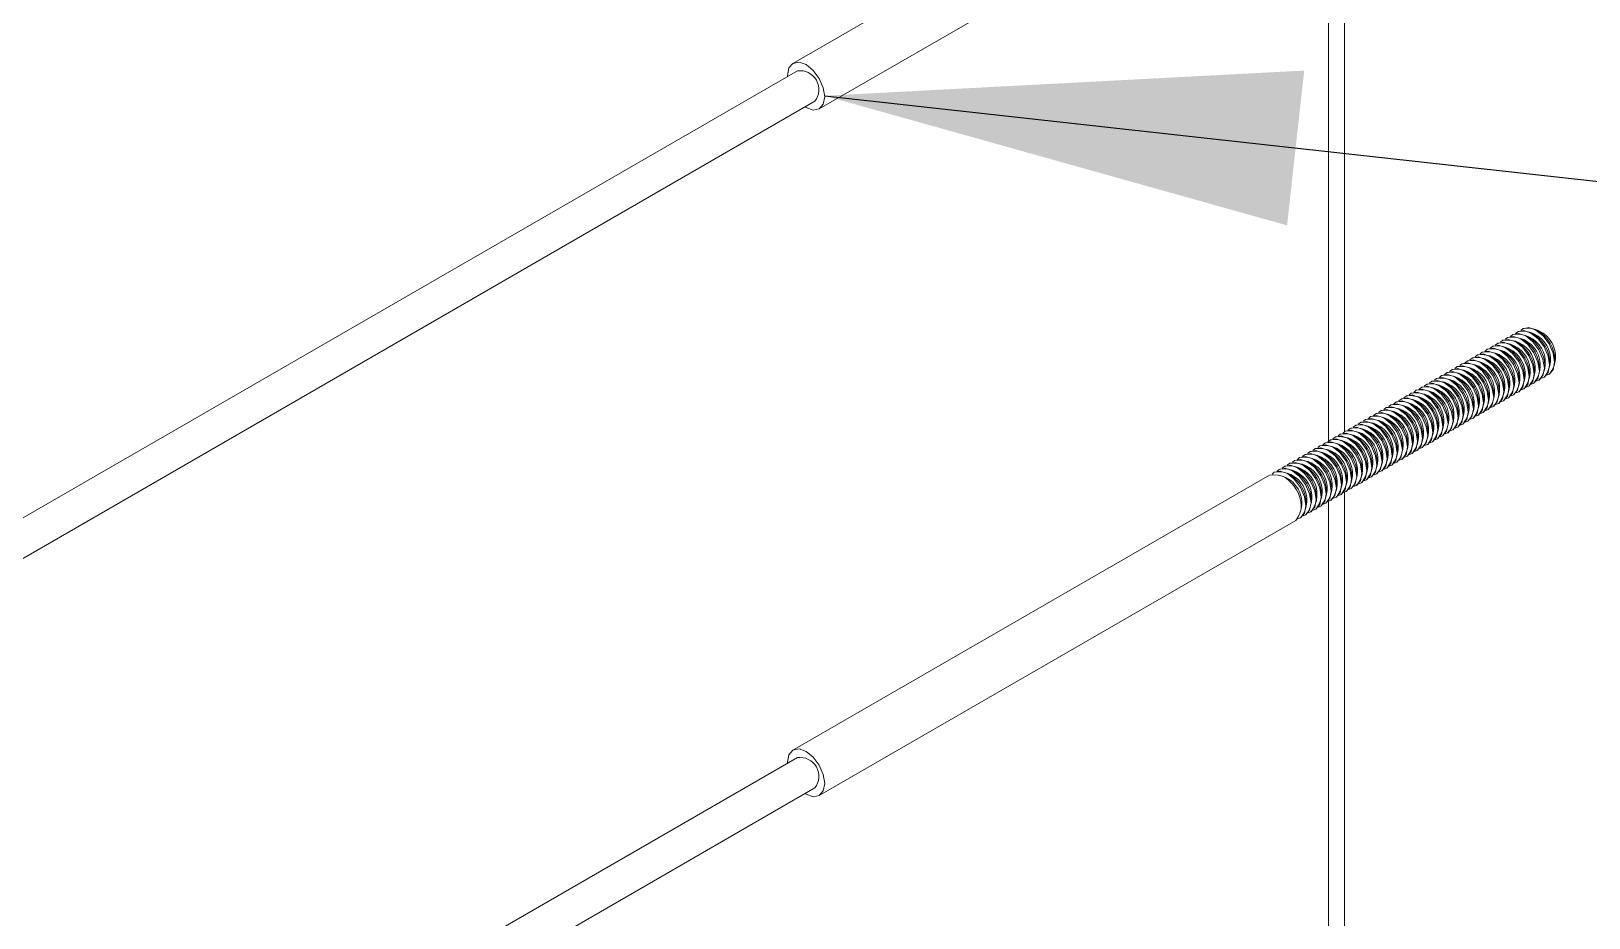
# Model space of a CAD drawing. Header units: inches. Extents: x 0.03 to 2.74, y 0.01 to 1.91.
# Drawn here: x 0.40108 to 0.43669, y 1.07841 to 1.09869 of the extents above; entities that cross this region are included whole.
import ezdxf

# ---------------------------------------------------------------- set-up
doc = ezdxf.new("R2010")
doc.units = ezdxf.units.IN
doc.header["$MEASUREMENT"] = 0
doc.layers.add('SLD-0_0', color=7, linetype='Continuous')
doc.dimstyles.new('SLDDIMSTYLE1', dxfattribs={"dimtxt": 0.18, "dimasz": 0.01083333333333333, "dimexe": 0, "dimexo": 0.0625, "dimgap": 0, "dimtad": 0, "dimtih": 1, "dimtoh": 1, "dimdec": 0, "dimrnd": 1e-09, "dimzin": 0, "dimdsep": 46, "dimtxsty": 'Standard', "dimsah": 1, "dimcen": 0.09, "dimadec": 0, "dimazin": 0, "dimtfac": 0.01083333333333333, "dimtdec": 0, "dimtofl": 0, "dimtmove": 0, "dimatfit": 3, "dimfxl": 1, "dimfrac": 2, "dimtolj": 1, "dimtzin": 0, "dimarcsym": 0})

msp = doc.modelspace()

# ---------------------------------------------------------------- linework, layer by layer
at = {"linetype": 'Continuous', "lineweight": 15}
for p, q in [((0.4293930432812899, 1.104243072404138), (0.4184984165420815, 1.097953738259834)), ((0.4307407506767579, 1.103643634095836), (0.4307407506767579, 1.089312901594709)), ((0.4311103413526279, 1.089530982297571), (0.4311103413526279, 1.103850780904808)), ((0.4190993292419831, 1.096912814146396), (0.4299939559811913, 1.103202148290699)), ((0.4185985686587318, 1.097780250907594), (0.155434912533176, 0.9458591059588074)), ((0.1558355209997772, 0.9451651565498487), (0.4189991771253328, 1.097086301498636)), ((0.4351928036256678, 1.091888494863108), (0.4351838809174456, 1.091883343893293)), ((0.4355468565891526, 1.091827791709903), (0.4354933290409659, 1.091858702551859)), ((0.4344968323843424, 1.091486719217526), (0.4344879096761202, 1.091481568247711)), ((0.4346128275912299, 1.091553681825123), (0.4346039048830078, 1.091548530855308)), ((0.4347288227981175, 1.09162064443272), (0.4347199000898953, 1.091615493462905)), ((0.434844818005005, 1.091687607040317), (0.434835895296783, 1.091682456070502)), ((0.4349668805547149, 1.091492978671918), (0.4349133530065281, 1.091523889513874)), ((0.4349608132118926, 1.091754569647914), (0.4349518905036704, 1.091749418678099)), ((0.4350828757616024, 1.091559941279515), (0.4350293482134158, 1.091590852121471)), ((0.4350768084187801, 1.091821532255511), (0.4350678857105582, 1.091816381285696)), ((0.43519887096849, 1.091626903887112), (0.4351453434203034, 1.091657814729068)), ((0.4353148661753775, 1.091693866494709), (0.4352613386271909, 1.091724777336665)), ((0.4354308613822651, 1.091760829102306), (0.4353773338340785, 1.091791739944262)), ((0.4339168563499046, 1.091151906179541), (0.4339079336416825, 1.091146755209726)), ((0.4340328515567922, 1.091218868787138), (0.4340239288485701, 1.091213717817323)), ((0.4341488467636798, 1.091285831394735), (0.4341399240554575, 1.09128068042492)), ((0.4342648419705673, 1.091352794002332), (0.4342559192623451, 1.091347643032517)), ((0.434386904520277, 1.091158165633933), (0.4343333769720905, 1.091189076475889)), ((0.4343808371774548, 1.091419756609929), (0.4343719144692327, 1.091414605640114)), ((0.4345028997271645, 1.09122512824153), (0.4344493721789781, 1.091256039083486)), ((0.4346188949340521, 1.091292090849127), (0.4345653673858656, 1.091323001691083)), ((0.4347348901409397, 1.091359053456724), (0.434681362592753, 1.09138996429868)), ((0.4348508853478272, 1.091426016064321), (0.4347973577996407, 1.091456926906277)), ((0.435918203954697, 1.091122717868942), (0.4359182039546969, 1.091184529506724)), ((0.4333368803154668, 1.090817093141556), (0.4333279576072447, 1.090811942171741)), ((0.4334528755223543, 1.090884055749153), (0.4334439528141323, 1.090878904779338)), ((0.4335688707292419, 1.09095101835675), (0.4335599480210198, 1.090945867386935)), ((0.4336909332789516, 1.090756389988351), (0.433637405730765, 1.090787300830307)), ((0.4336848659361295, 1.091017980964347), (0.4336759432279074, 1.091012829994532)), ((0.4338069284858391, 1.090823352595948), (0.4337534009376526, 1.090854263437904)), ((0.433800861143017, 1.091084943571944), (0.4337919384347949, 1.091079792602129)), ((0.4339229236927267, 1.090890315203545), (0.4338693961445401, 1.090921226045501)), ((0.4340389188996143, 1.090957277811142), (0.4339853913514278, 1.090988188653098)), ((0.434154914106502, 1.091024240418739), (0.4341013865583152, 1.091055151260695)), ((0.4342709093133894, 1.091091203026336), (0.4342173817652029, 1.091122113868292)), ((0.4352222327133716, 1.09072094222336), (0.4352222327133716, 1.090782753861142)), ((0.4353382279202592, 1.090787904830957), (0.4353382279202592, 1.090849716468739)), ((0.4354542231271467, 1.090854867438554), (0.4354542231271467, 1.090916679076336)), ((0.4355702183340344, 1.090921830046151), (0.4355702183340344, 1.090983641683933)), ((0.4356687984104596, 1.090775457172258), (0.4356777211186816, 1.090780608142073)), ((0.4356862135409219, 1.090988792653748), (0.4356862135409219, 1.09105060429153)), ((0.4357847936173471, 1.090842419779855), (0.4357937163255692, 1.09084757074967)), ((0.4358022087478094, 1.091055755261345), (0.4358022087478094, 1.091117566899127)), ((0.4326409090741414, 1.090415317495974), (0.4326319863659194, 1.090410166526159)), ((0.4327569042810291, 1.090482280103571), (0.4327479815728069, 1.090477129133756)), ((0.4328728994879165, 1.090549242711168), (0.4328639767796945, 1.090544091741353)), ((0.4329888946948042, 1.090616205318765), (0.432979971986582, 1.09061105434895)), ((0.4331109572445138, 1.090421576950366), (0.4330574296963273, 1.090452487792321)), ((0.4331048899016917, 1.090683167926362), (0.4330959671934695, 1.090678016956547)), ((0.4332269524514015, 1.090488539557963), (0.4331734249032149, 1.090519450399918)), ((0.4332208851085793, 1.090750130533959), (0.4332119624003572, 1.090744979564144)), ((0.433342947658289, 1.09055550216556), (0.4332894201101024, 1.090586413007516)), ((0.4334589428651766, 1.090622464773157), (0.43340541531699, 1.090653375615113)), ((0.4335749380720641, 1.090689427380754), (0.4335214105238775, 1.09072033822271)), ((0.4346422566789338, 1.090386129185375), (0.4346422566789338, 1.090447940823157)), ((0.4347582518858213, 1.090453091792972), (0.4347582518858213, 1.090514903430754)), ((0.4348742470927089, 1.090520054400569), (0.4348742470927089, 1.090581866038351)), ((0.4349902422995965, 1.090587017008166), (0.4349902422995965, 1.090648828645948)), ((0.4350888223760218, 1.090440644134273), (0.4350977450842438, 1.090445795104088)), ((0.4351062375064841, 1.090653979615763), (0.4351062375064841, 1.090715791253545)), ((0.4352048175829093, 1.09050760674187), (0.4352137402911314, 1.090512757711685)), ((0.4353208127897968, 1.090574569349467), (0.435329735498019, 1.090579720319282)), ((0.4354368079966845, 1.090641531957064), (0.4354457307049066, 1.090646682926879)), ((0.4355528032035719, 1.090708494564661), (0.4355617259117941, 1.090713645534476)), ((0.4320609330397037, 1.090080504457989), (0.4320520103314816, 1.090075353488174)), ((0.4321769282465912, 1.090147467065586), (0.4321680055383692, 1.090142316095771)), ((0.4322929234534788, 1.090214429673183), (0.4322840007452566, 1.090209278703368)), ((0.4324089186603663, 1.09028139228078), (0.4323999959521443, 1.090276241310965)), ((0.432530981210076, 1.090086763912381), (0.4324774536618894, 1.090117674754337)), ((0.4325249138672539, 1.090348354888377), (0.4325159911590318, 1.090343203918562)), ((0.4326469764169635, 1.090153726519978), (0.432593448868777, 1.090184637361933)), ((0.4327629716238512, 1.090220689127575), (0.4327094440756646, 1.090251599969531)), ((0.4328789668307387, 1.090287651735172), (0.4328254392825522, 1.090318562577127)), ((0.4329949620376264, 1.090354614342769), (0.4329414344894397, 1.090385525184725)), ((0.434062280644496, 1.09005131614739), (0.434062280644496, 1.090113127785172)), ((0.4341782758513835, 1.090118278754987), (0.4341782758513835, 1.090180090392769)), ((0.4342942710582711, 1.090185241362584), (0.4342942710582711, 1.090247053000366)), ((0.4344102662651587, 1.090252203970181), (0.4344102662651587, 1.090314015607963)), ((0.4345088463415839, 1.090105831096288), (0.4345177690498061, 1.090110982066103)), ((0.4345262614720463, 1.090319166577778), (0.4345262614720463, 1.09038097821556)), ((0.4346248415484715, 1.090172793703885), (0.4346337642566936, 1.0901779446737)), ((0.434740836755359, 1.090239756311482), (0.4347497594635812, 1.090244907281297)), ((0.4348568319622467, 1.090306718919079), (0.4348657546704687, 1.090311869888894)), ((0.4349728271691342, 1.090373681526676), (0.4349817498773563, 1.090378832496491)), ((0.431480957005266, 1.089745691420004), (0.4314720342970438, 1.089740540450189)), ((0.4315969522121534, 1.089812654027601), (0.4315880295039313, 1.089807503057786)), ((0.431712947419041, 1.089879616635198), (0.4317040247108189, 1.089874465665383)), ((0.4318350099687507, 1.089684988266799), (0.4317814824205643, 1.089715899108755)), ((0.4318289426259285, 1.089946579242795), (0.4318200199177065, 1.08994142827298)), ((0.4319510051756383, 1.089751950874396), (0.4318974776274518, 1.089782861716352)), ((0.4319449378328161, 1.090013541850392), (0.431936015124594, 1.090008390880577)), ((0.4320670003825258, 1.089818913481993), (0.4320134728343393, 1.089849824323949)), ((0.4321829955894135, 1.08988587608959), (0.4321294680412269, 1.089916786931546)), ((0.4322989907963009, 1.089952838697187), (0.4322454632481144, 1.089983749539143)), ((0.4324149860031885, 1.090019801304784), (0.4323614584550019, 1.09005071214674)), ((0.4333663094031707, 1.089649540501808), (0.4333663094031707, 1.08971135213959)), ((0.4334823046100582, 1.089716503109405), (0.4334823046100582, 1.089778314747187)), ((0.4335982998169458, 1.089783465717002), (0.4335982998169459, 1.089845277354784)), ((0.4337142950238334, 1.089850428324599), (0.4337142950238334, 1.089912239962381)), ((0.4338128751002586, 1.089704055450706), (0.4338217978084808, 1.089709206420521)), ((0.4338302902307209, 1.089917390932196), (0.4338302902307209, 1.089979202569978)), ((0.4339288703071462, 1.089771018058303), (0.4339377930153682, 1.089776169028118)), ((0.4339462854376085, 1.089984353539793), (0.4339462854376084, 1.090046165177575)), ((0.4340448655140338, 1.0898379806659), (0.4340537882222559, 1.089843131635715)), ((0.4341608607209213, 1.089904943273497), (0.4341697834291434, 1.089910094243312)), ((0.4342768559278088, 1.089971905881094), (0.434285778636031, 1.089977056850909)), ((0.4343928511346964, 1.090038868488691), (0.4344017738429185, 1.090044019458506)), ((0.4309009809708281, 1.089410878382019), (0.430892058262606, 1.089405727412204)), ((0.4310169761777157, 1.089477840989616), (0.4310080534694936, 1.089472690019801)), ((0.4311329713846032, 1.089544803597213), (0.4311240486763812, 1.089539652627398)), ((0.431255033934313, 1.089350175228814), (0.4312015063861264, 1.08938108607077)), ((0.4312489665914908, 1.08961176620481), (0.4312400438832687, 1.089606615234995)), ((0.4313710291412005, 1.089417137836411), (0.431317501593014, 1.089448048678366)), ((0.4313649617983784, 1.089678728812407), (0.4313560390901562, 1.089673577842592)), ((0.4314870243480881, 1.089484100444008), (0.4314334967999015, 1.089515011285964)), ((0.4316030195549756, 1.089551063051605), (0.4315494920067891, 1.08958197389356)), ((0.4317190147618631, 1.089618025659202), (0.4316654872136766, 1.089648936501157)), ((0.4327863333687328, 1.089314727463823), (0.4327863333687328, 1.089376539101605)), ((0.4329023285756204, 1.08938169007142), (0.4329023285756204, 1.089443501709202)), ((0.4330183237825079, 1.089448652679017), (0.4330183237825079, 1.089510464316799)), ((0.4331343189893956, 1.089515615286614), (0.4331343189893956, 1.089577426924396)), ((0.4332328990658208, 1.089369242412721), (0.4332418217740429, 1.089374393382536)), ((0.433250314196283, 1.089582577894211), (0.4332503141962831, 1.089644389531993)), ((0.4333488942727085, 1.089436205020318), (0.4333578169809305, 1.089441355990133)), ((0.4334648894795959, 1.089503167627915), (0.4334738121878181, 1.08950831859773)), ((0.4335808846864835, 1.089570130235512), (0.4335898073947056, 1.089575281205327)), ((0.4336968798933711, 1.089637092843109), (0.4337058026015932, 1.089642243812924)), ((0.4302050097295028, 1.089009102736437), (0.4301960870212807, 1.089003951766622)), ((0.4303210049363903, 1.089076065344034), (0.4303120822281682, 1.089070914374219)), ((0.4304370001432778, 1.089143027951631), (0.4304280774350558, 1.089137876981816)), ((0.4305529953501654, 1.089209990559228), (0.4305440726419433, 1.089204839589413)), ((0.4306750578998751, 1.089015362190829), (0.4306215303516886, 1.089046273032785)), ((0.430668990557053, 1.089276953166825), (0.4306600678488309, 1.08927180219701)), ((0.4307910531067627, 1.089082324798426), (0.4307375255585761, 1.089113235640381)), ((0.4307849857639406, 1.089343915774422), (0.4307760630557184, 1.089338764804607)), ((0.4309070483136502, 1.089149287406023), (0.4308535207654637, 1.089180198247979)), ((0.4310230435205379, 1.08921625001362), (0.4309695159723512, 1.089247160855576)), ((0.4311390387274254, 1.089283212621217), (0.4310855111792388, 1.089314123463173)), ((0.4322063573342951, 1.088979914425838), (0.4322063573342951, 1.08904172606362)), ((0.4323223525411827, 1.089046877033435), (0.4323223525411827, 1.089108688671217)), ((0.4324383477480702, 1.089113839641032), (0.4324383477480702, 1.089175651278814)), ((0.4325543429549578, 1.089180802248629), (0.4325543429549579, 1.089242613886411)), ((0.432652923031383, 1.089034429374736), (0.4326618457396051, 1.089039580344551)), ((0.4326703381618453, 1.089247764856226), (0.4326703381618453, 1.089309576494008)), ((0.4327689182382706, 1.089101391982333), (0.4327778409464927, 1.089106542952148)), ((0.4328849134451581, 1.08916835458993), (0.4328938361533802, 1.089173505559745)), ((0.4330009086520457, 1.089235317197527), (0.4330098313602678, 1.089240468167342)), ((0.4331169038589333, 1.089302279805124), (0.4331258265671553, 1.089307430774939)), ((0.4296250336950649, 1.088674289698452), (0.4296161109868429, 1.088669138728637)), ((0.4297410289019525, 1.088741252306049), (0.4297321061937304, 1.088736101336234)), ((0.42985702410884, 1.088808214913646), (0.429848101400618, 1.088803063943831)), ((0.4299790866585498, 1.088613586545247), (0.4299255591103631, 1.088644497387202)), ((0.4299730193157277, 1.088875177521243), (0.4299640966075055, 1.088870026551428)), ((0.4300950818654373, 1.088680549152844), (0.4300415543172508, 1.0887114599948)), ((0.4300890145226152, 1.08894214012884), (0.4300800918143931, 1.088936989159025)), ((0.4302110770723249, 1.088747511760441), (0.4301575495241383, 1.088778422602396)), ((0.4303270722792125, 1.088814474368038), (0.430273544731026, 1.088845385209994)), ((0.4304430674861, 1.088881436975635), (0.4303895399379134, 1.088912347817591)), ((0.4305590626929876, 1.088948399583232), (0.4305055351448009, 1.088979310425187)), ((0.4315103860929698, 1.088578138780256), (0.4315103860929698, 1.088639950418038)), ((0.4316263812998573, 1.088645101387853), (0.4316263812998573, 1.088706913025635)), ((0.4317423765067449, 1.08871206399545), (0.4317423765067449, 1.088773875633232)), ((0.4318583717136324, 1.088779026603047), (0.4318583717136324, 1.088840838240829)), ((0.4319569517900577, 1.088632653729154), (0.4319658744982798, 1.088637804698969)), ((0.43197436692052, 1.088845989210644), (0.4319743669205199, 1.088907800848426)), ((0.4320729469969454, 1.088699616336751), (0.4320818697051674, 1.088704767306566)), ((0.4320903621274075, 1.088912951818241), (0.4320903621274075, 1.088974763456023)), ((0.4321889422038328, 1.088766578944347), (0.432197864912055, 1.088771729914163)), ((0.4323049374107203, 1.088833541551945), (0.4323138601189425, 1.08883869252176)), ((0.4324209326176079, 1.088900504159541), (0.4324298553258301, 1.088905655129357)), ((0.4325369278244954, 1.088967466767139), (0.4325458505327176, 1.088972617736954)), ((0.4293930432812899, 1.088540364483258), (0.4184984165420815, 1.082251030338954)), ((0.4295090384881774, 1.088607327090855), (0.4295001157799553, 1.08860217612104)), ((0.4297470962447746, 1.088479661330053), (0.4296935686965881, 1.088510572172009)), ((0.4298630914516622, 1.08854662393765), (0.4298095639034756, 1.088577534779606)), ((0.430930410058532, 1.088243325742271), (0.430930410058532, 1.088305137380053)), ((0.4310464052654195, 1.088310288349868), (0.4310464052654195, 1.08837209998765)), ((0.4311624004723071, 1.088377250957465), (0.4311624004723071, 1.088439062595247)), ((0.4312783956791946, 1.088444213565062), (0.4312783956791946, 1.088506025202844)), ((0.4313769757556198, 1.088297840691169), (0.431385898463842, 1.088302991660984)), ((0.4313943908860822, 1.088511176172659), (0.4313943908860822, 1.088572987810441)), ((0.4314929709625075, 1.088364803298766), (0.4315018936707296, 1.088369954268581)), ((0.431608966169395, 1.088431765906362), (0.4316178888776172, 1.088436916876178)), ((0.4317249613762826, 1.08849872851396), (0.4317338840845046, 1.088503879483774)), ((0.4318409565831701, 1.088565691121556), (0.4318498792913923, 1.088570842091372)), ((0.4303504340240941, 1.087908512704286), (0.4303504340240941, 1.087970324342068)), ((0.4304664292309817, 1.087975475311883), (0.4304664292309817, 1.088037286949665)), ((0.4305824244378693, 1.08804243791948), (0.4305824244378693, 1.088104249557261)), ((0.4306984196447569, 1.088109400527077), (0.4306984196447568, 1.088171212164859)), ((0.4307407506767579, 1.087940926174956), (0.4307407506767579, 1.073610193673829)), ((0.4307969997211821, 1.087963027653184), (0.4308059224294042, 1.087968178622999)), ((0.4308144148516443, 1.088176363134674), (0.4308144148516443, 1.088238174772456)), ((0.4309129949280697, 1.08802999026078), (0.4309219176362918, 1.088035141230596)), ((0.4310289901349572, 1.088096952868377), (0.4310379128431794, 1.088102103838193)), ((0.4311103413526279, 1.073828274376691), (0.4311103413526279, 1.088148072983929)), ((0.4311449853418449, 1.088163915475975), (0.4311539080500668, 1.08816906644579)), ((0.4312609805487324, 1.088230878083571), (0.4312699032569545, 1.088236029053387)), ((0.4301010284798568, 1.087561252007601), (0.4301099511880788, 1.087566402977417)), ((0.430118443610319, 1.087774587489092), (0.430118443610319, 1.087836399126874)), ((0.4302170236867443, 1.087628214615198), (0.4302259463949664, 1.087633365585013)), ((0.4302344388172065, 1.087841550096689), (0.4302344388172065, 1.087903361734471)), ((0.4303330188936318, 1.087695177222795), (0.430341941601854, 1.087700328192611)), ((0.4304490141005194, 1.087762139830392), (0.4304579368087416, 1.087767290800208)), ((0.430565009307407, 1.087829102437989), (0.4305739320156292, 1.087834253407805)), ((0.4306810045142946, 1.087896065045586), (0.4306899272225166, 1.087901216015402)), ((0.4190993292419831, 1.081210106225516), (0.4299939559811913, 1.087499440369819)), ((0.4185985686587318, 1.082077542986715), (0.155434912533176, 0.9301563980379276)), ((0.1558355209997772, 0.9294624486289689), (0.4189991771253328, 1.081383593577756))]:
    msp.add_line(p, q, dxfattribs=at)
at = {"linetype": 'Continuous', "lineweight": 15, "flags": 128}
for points in [[(0.418374585317177, 1.097650948076803), (0.4183739289129538, 1.097678591140562), (0.4184062758472978, 1.097847704095484), (0.4184983921228015, 1.097953724160592), (0.4186362538715557, 1.097980510742047), (0.4187988728920323, 1.097923985825642), (0.4189614919125089, 1.097792754817502), (0.4190993536612631, 1.097606796449003), (0.4191914699367668, 1.097394421196032), (0.4192238168711108, 1.097187961265668)], [(0.4192238168711108, 1.097187961265668), (0.4191914699367668, 1.097018848310745), (0.4190993536612631, 1.096912828245637), (0.4189614919125089, 1.096886041664183), (0.4187988728920323, 1.096942566580587), (0.4187751937837778, 1.096956998667844)], [(0.4356104556373872, 1.090752877398848), (0.4356688228297397, 1.090775471271499), (0.4357609391052433, 1.090881491336607), (0.4357932860395873, 1.09105060429153), (0.4357609391052433, 1.091257064221894), (0.4356688228297397, 1.091469439474865), (0.4355309610809855, 1.091655397843364), (0.4353683420605088, 1.091786628851504), (0.4352057230400322, 1.091843153767909), (0.4350678612912781, 1.091816367186454), (0.4350191559849745, 1.09177714942133)], [(0.4357264405662, 1.090819837711661), (0.4357848180366272, 1.090842433879096), (0.4358769343121308, 1.090948453944204), (0.4359092812464748, 1.091117566899127), (0.4358769343121308, 1.091324026829491), (0.4357848180366272, 1.091536402082462), (0.4356469562878729, 1.091722360450961), (0.4354843372673963, 1.091853591459101), (0.4353217182469197, 1.091910116375506), (0.4351838564981655, 1.091883329794051), (0.435135143937264, 1.091844104137218)], [(0.4350304693966023, 1.090418062082092), (0.4350888467953018, 1.090440658233514), (0.4351809630708055, 1.090546678298622), (0.4352133100051495, 1.090715791253545), (0.4351809630708055, 1.090922251183909), (0.4350888467953018, 1.09113462643688), (0.4349509850465477, 1.091320584805379), (0.434788366026071, 1.091451815813519), (0.4346257470055944, 1.091508340729924), (0.4344878852568402, 1.091481554148469), (0.4344391727461183, 1.091442328546225)], [(0.4351464748097107, 1.090485026968431), (0.4352048420021893, 1.090507620841111), (0.435296958277693, 1.090613640906219), (0.435329305212037, 1.090782753861142), (0.435296958277693, 1.090989213791506), (0.4352048420021893, 1.091201589044476), (0.4350669802534352, 1.091387547412976), (0.4349043612329586, 1.091518778421116), (0.4347417422124819, 1.091575303337521), (0.4346038804637278, 1.091548516756066), (0.4345551751573366, 1.091509298990846)], [(0.4352624802465888, 1.09055199186059), (0.4353208372090769, 1.090574583448708), (0.4354129534845806, 1.090680603513816), (0.4354453004189245, 1.090849716468739), (0.4354129534845806, 1.091056176399103), (0.4353208372090769, 1.091268551652073), (0.4351829754603228, 1.091454510020573), (0.435020356439846, 1.091585741028713), (0.4348577374193695, 1.091642265945118), (0.4347198756706153, 1.091615479363663), (0.4346711775856389, 1.091576269453287)], [(0.4353784652236203, 1.090618952183655), (0.4354368324159644, 1.090641546056305), (0.4355289486914682, 1.090747566121413), (0.4355612956258122, 1.090916679076336), (0.4355289486914682, 1.0911231390067), (0.4354368324159644, 1.091335514259671), (0.4352989706672103, 1.09152147262817), (0.4351363516467337, 1.09165270363631), (0.4349737326262571, 1.091709228552715), (0.4348358708775029, 1.091682441971261), (0.4347871655712057, 1.091643224206142)], [(0.4354944450491407, 1.09068591135725), (0.435552827622852, 1.090708508663902), (0.4356449438983557, 1.09081452872901), (0.4356772908326996, 1.090983641683933), (0.4356449438983557, 1.091190101614297), (0.435552827622852, 1.091402476867268), (0.4354149658740978, 1.091588435235767), (0.4352523468536211, 1.091719666243907), (0.4350897278331445, 1.091776191160312), (0.4349518660843904, 1.091749404578857), (0.4349031499213734, 1.091710175003278)], [(0.434450503568456, 1.090083251322865), (0.4345088707608641, 1.090105845195529), (0.4346009870363677, 1.090211865260637), (0.4346333339707117, 1.09038097821556), (0.4346009870363677, 1.090587438145924), (0.4345088707608641, 1.090799813398895), (0.4343710090121099, 1.090985771767394), (0.4342083899916332, 1.091117002775534), (0.4340457709711567, 1.091173527691939), (0.4339079092224025, 1.091146741110484), (0.4338592039160603, 1.091107523345317)], [(0.434566498775328, 1.090150213930459), (0.4346248659677515, 1.090172807803126), (0.4347169822432553, 1.090278827868234), (0.4347493291775992, 1.090447940823157), (0.4347169822432553, 1.090654400753521), (0.4346248659677515, 1.090866776006492), (0.4344870042189974, 1.091052734374991), (0.4343243851985208, 1.091183965383131), (0.4341617661780442, 1.091240490299536), (0.4340239044292901, 1.091213703718082), (0.4339751991229369, 1.091174485952903)], [(0.4346824990674465, 1.090217177673625), (0.434740861174639, 1.090239770410723), (0.4348329774501427, 1.090345790475831), (0.4348653243844867, 1.090514903430754), (0.4348329774501427, 1.090721363361118), (0.434740861174639, 1.090933738614088), (0.4346029994258849, 1.091119696982588), (0.4344403804054082, 1.091250927990728), (0.4342777613849316, 1.091307452907133), (0.4341398996361775, 1.091280666325678), (0.4340911979196498, 1.091241452465304)], [(0.4347984840979099, 1.090284138008878), (0.4348568563815267, 1.09030673301832), (0.4349489726570304, 1.090412753083428), (0.4349813195913744, 1.090581866038351), (0.4349489726570304, 1.090788325968715), (0.4348568563815267, 1.091000701221686), (0.4347189946327725, 1.091186659590185), (0.4345563756122959, 1.091317890598325), (0.4343937565918193, 1.09137441551473), (0.4342558948430651, 1.091347628933276), (0.4342071859428278, 1.091308407258688)], [(0.4349144894930412, 1.090351102891459), (0.4349728515884143, 1.090373695625917), (0.435064967863918, 1.090479715691025), (0.4350973147982619, 1.090648828645948), (0.435064967863918, 1.090855288576312), (0.4349728515884143, 1.091067663829282), (0.4348349898396601, 1.091253622197782), (0.4346723708191835, 1.091384853205922), (0.4345097517987068, 1.091441378122327), (0.4343718900499527, 1.091414591540873), (0.4343231883416947, 1.091375377689493)], [(0.4337545373648401, 1.08968147680224), (0.4338128995195386, 1.089704069549947), (0.4339050157950424, 1.089810089615055), (0.4339373627293864, 1.089979202569978), (0.4339050157950424, 1.090185662500342), (0.4338128995195386, 1.090398037753312), (0.4336750377707846, 1.090583996121812), (0.4335124187503079, 1.090715227129952), (0.4333497997298313, 1.090771752046357), (0.4332119379810772, 1.090744965464902), (0.4331632362313089, 1.090705751568371)], [(0.4338705224902906, 1.089748437158703), (0.4339288947264263, 1.089771032157544), (0.4340210110019301, 1.089877052222652), (0.4340533579362739, 1.090046165177575), (0.43402101100193, 1.090252625107939), (0.4339288947264263, 1.09046500036091), (0.4337910329776722, 1.090650958729409), (0.4336284139571955, 1.090782189737549), (0.4334657949367189, 1.090838714653954), (0.4333279331879648, 1.090811928072499), (0.4332792243209475, 1.09077270643405)], [(0.4339865328399425, 1.08981540314779), (0.4340448899333138, 1.089837994765141), (0.4341370062088176, 1.089944014830249), (0.4341693531431615, 1.090113127785172), (0.4341370062088176, 1.090319587715536), (0.4340448899333138, 1.090531962968507), (0.4339070281845597, 1.090717921337006), (0.4337444091640831, 1.090849152345146), (0.4335817901436065, 1.090905677261551), (0.4334439283948522, 1.090878890680096), (0.4333952302182967, 1.090839680670113)], [(0.4341024926692985, 1.089882357857078), (0.4341608851402013, 1.089904957372738), (0.4342530014157051, 1.090010977437846), (0.434285348350049, 1.090180090392769), (0.4342530014157051, 1.090386550323133), (0.4341608851402013, 1.090598925576103), (0.4340230233914472, 1.090784883944603), (0.4338604043709706, 1.090916114952743), (0.4336977853504939, 1.090972639869148), (0.4335599236017398, 1.090945853287693), (0.4335112004512569, 1.090906616109896)], [(0.4342185030315995, 1.089949323847489), (0.434276880347089, 1.089971919980335), (0.4343689966225927, 1.090077940045443), (0.4344013435569367, 1.090247053000366), (0.4343689966225927, 1.09045351293073), (0.434276880347089, 1.090665888183701), (0.4341390185983348, 1.0908518465522), (0.4339763995778582, 1.09098307756034), (0.4338137805573816, 1.091039602476745), (0.4336759188086274, 1.091012815895291), (0.433627206356121, 1.090973590356377)], [(0.4343345134290476, 1.090016289846873), (0.4343928755539764, 1.090038882587932), (0.4344849918294801, 1.09014490265304), (0.4345173387638241, 1.090314015607963), (0.4344849918294801, 1.090520475538327), (0.4343928755539764, 1.090732850791298), (0.4342550138052223, 1.090918809159797), (0.4340923947847457, 1.091050040167937), (0.433929775764269, 1.091106565084342), (0.4337919140155149, 1.091079778502887), (0.4337432122865772, 1.091040564629014)], [(0.433174561300839, 1.089346663757653), (0.4332329234851008, 1.089369256511962), (0.4333250397606045, 1.08947527657707), (0.4333573866949485, 1.089644389531993), (0.4333250397606045, 1.089850849462357), (0.4332329234851008, 1.090063224715327), (0.4330950617363467, 1.090249183083826), (0.4329324427158701, 1.090380414091967), (0.4327698236953934, 1.090436939008372), (0.4326319619466393, 1.090410152426917), (0.4325832601761854, 1.090370938507886)], [(0.4332905364570356, 1.089413621888525), (0.4333489186919884, 1.089436219119559), (0.4334410349674921, 1.089542239184667), (0.4334733819018362, 1.08971135213959), (0.4334410349674921, 1.089917812069954), (0.4333489186919884, 1.090130187322924), (0.4332110569432342, 1.090316145691423), (0.4330484379227577, 1.090447376699564), (0.4328858189022811, 1.090503901615969), (0.4327479571535269, 1.090477115034514), (0.4326992412275056, 1.090437885716768)], [(0.4334065567463277, 1.089480590096588), (0.4334649138988759, 1.089503181727156), (0.4335570301743796, 1.089609201792264), (0.4335893771087237, 1.089778314747187), (0.4335570301743796, 1.089984774677551), (0.4334649138988759, 1.090197149930521), (0.4333270521501218, 1.090383108299021), (0.4331644331296452, 1.090514339307161), (0.4330018141091686, 1.090570864223566), (0.4328639523604144, 1.090544077642111), (0.4328152541424505, 1.090504867587089)], [(0.4335225318613417, 1.089547548217772), (0.4335809091057635, 1.089570144334753), (0.4336730253812672, 1.089676164399861), (0.4337053723156112, 1.089845277354784), (0.4336730253812672, 1.090051737285147), (0.4335809091057635, 1.090264112538118), (0.4334430473570094, 1.090450070906617), (0.4332804283365328, 1.090581301914758), (0.4331178093160561, 1.090637826831163), (0.432979947567302, 1.090611040249708), (0.4329312351645166, 1.090571814764885)], [(0.4336385270563995, 1.089614510822728), (0.4336969043126511, 1.08963710694235), (0.4337890205881548, 1.089743127007458), (0.4338213675224988, 1.089912239962381), (0.4337890205881548, 1.090118699892745), (0.4336969043126511, 1.090331075145715), (0.4335590425638969, 1.090517033514214), (0.4333964235434203, 1.090648264522355), (0.4332338045229437, 1.09070478943876), (0.4330959427741895, 1.090678002857305), (0.4330472303631283, 1.090638777363479)], [(0.4325945902154778, 1.089011851824953), (0.432652947450663, 1.089034443473977), (0.4327450637261668, 1.089140463539085), (0.4327774106605108, 1.089309576494008), (0.4327450637261668, 1.089516036424372), (0.432652947450663, 1.089728411677342), (0.4325150857019089, 1.089914370045842), (0.4323524666814323, 1.090045601053982), (0.4321898476609557, 1.090102125970387), (0.4320519859122016, 1.090075339388932), (0.4320032876364123, 1.090036129271016)], [(0.4327105854342236, 1.089078814435198), (0.4327689426575507, 1.089101406081574), (0.4328610589330543, 1.089207426146682), (0.4328934058673983, 1.089376539101605), (0.4328610589330543, 1.089582999031969), (0.4327689426575507, 1.089795374284939), (0.4326310809087965, 1.089981332653438), (0.4324684618883199, 1.090112563661579), (0.4323058428678432, 1.090169088577984), (0.4321679811190891, 1.090142301996529), (0.4321192828515979, 1.090103091887638)], [(0.4328265656815198, 1.089145773702212), (0.4328849378644381, 1.089168368689171), (0.4329770541399419, 1.089274388754279), (0.4330094010742858, 1.089443501709202), (0.4329770541399419, 1.089649961639566), (0.4328849378644381, 1.089862336892536), (0.432747076115684, 1.090048295261036), (0.4325844570952074, 1.090179526269176), (0.4324218380747308, 1.09023605118558), (0.4322839763259766, 1.090209264604126), (0.4322352674961941, 1.090170043006181)], [(0.4329425608825302, 1.089212736308497), (0.4330009330713258, 1.089235331296768), (0.4330930493468295, 1.089341351361876), (0.4331253962811734, 1.089510464316799), (0.4330930493468295, 1.089716924247163), (0.4330009330713258, 1.089929299500134), (0.4328630713225716, 1.090115257868632), (0.432700452302095, 1.090246488876773), (0.4325378332816183, 1.090303013793178), (0.4323999715328642, 1.090276227211723), (0.4323512626989698, 1.090237005609305)], [(0.4330585510811648, 1.08927969779796), (0.4331169282782133, 1.089302293904365), (0.433209044553717, 1.089408313969473), (0.433241391488061, 1.089577426924396), (0.433209044553717, 1.08978388685476), (0.4331169282782133, 1.08999626210773), (0.4329790665294591, 1.090182220476229), (0.4328164475089826, 1.09031345148437), (0.4326538284885059, 1.090369976400775), (0.4325159667397517, 1.09034318981932), (0.4324672543701123, 1.090303964370555)], [(0.4320146091730591, 1.088677037668528), (0.4320729714162254, 1.088699630435992), (0.4321650876917291, 1.0888056505011), (0.4321974346260731, 1.088974763456023), (0.4321650876917291, 1.089181223386387), (0.4320729714162253, 1.089393598639357), (0.4319351096674712, 1.089579557007857), (0.4317724906469946, 1.089710788015997), (0.431609871626518, 1.089767312932401), (0.4314720098777639, 1.089740526350947), (0.4314233080660927, 1.089701312387083)], [(0.4321305845649209, 1.088743995852011), (0.4321889666231128, 1.088766593043589), (0.4322810828986165, 1.088872613108697), (0.4323134298329605, 1.08904172606362), (0.4322810828986165, 1.089248185993984), (0.4321889666231128, 1.089460561246954), (0.4320511048743587, 1.089646519615453), (0.431888485853882, 1.089777750623594), (0.4317258668334054, 1.089834275539998), (0.4315880050846513, 1.089807488958544), (0.4315392892823012, 1.089768259775343)], [(0.4322465995986037, 1.088810962886351), (0.4323049618300003, 1.088833555651186), (0.432397078105504, 1.088939575716294), (0.432429425039848, 1.089108688671217), (0.432397078105504, 1.089315148601581), (0.4323049618300003, 1.089527523854551), (0.4321671000812461, 1.089713482223051), (0.4320044810607696, 1.089844713231191), (0.431841862040293, 1.089901238147595), (0.4317040002915388, 1.089874451566141), (0.4316552984881035, 1.089835237611235)], [(0.4323625948113693, 1.08887792549526), (0.4324209570368879, 1.088900518258783), (0.4325130733123917, 1.089006538323891), (0.4325454202467356, 1.089175651278814), (0.4325130733123917, 1.089382111209178), (0.4324209570368879, 1.089594486462148), (0.4322830952881338, 1.089780444830648), (0.4321204762676572, 1.089911675838788), (0.4319578572471805, 1.089968200755193), (0.4318199954984265, 1.089941414173738), (0.4317712936991049, 1.089902200223307)], [(0.4324785949967793, 1.088944889214718), (0.4325369522437755, 1.08896748086638), (0.4326290685192792, 1.089073500931488), (0.4326614154536231, 1.089242613886411), (0.4326290685192792, 1.089449073816775), (0.4325369522437755, 1.089661449069745), (0.4323990904950213, 1.089847407438244), (0.4322364714745447, 1.089978638446385), (0.4320738524540682, 1.09003516336279), (0.4319359907053139, 1.090008376781335), (0.4318872924212594, 1.089969166654429)], [(0.4313186231541273, 1.088275258723358), (0.4313770001748999, 1.08829785479041), (0.4314691164504037, 1.088403874855518), (0.4315014633847477, 1.088572987810441), (0.4314691164504037, 1.088779447740805), (0.4313770001748999, 1.088991822993775), (0.4312391384261458, 1.089177781362274), (0.4310765194056692, 1.089309012370415), (0.4309139003851926, 1.08936553728682), (0.4307760386364384, 1.089338750705365), (0.4307273263901376, 1.089299525390777)], [(0.4314346429490127, 1.088342226821627), (0.4314929953817876, 1.088364817398007), (0.4315851116572912, 1.088470837463115), (0.4316174585916353, 1.088639950418038), (0.4315851116572912, 1.088846410348401), (0.4314929953817876, 1.089058785601372), (0.4313551336330335, 1.089244743969871), (0.4311925146125568, 1.089375974978012), (0.4310298955920802, 1.089432499894417), (0.430892033843326, 1.089405713312962), (0.4308433389596692, 1.089366506884466)], [(0.431550623396347, 1.088409186132958), (0.4316089905886751, 1.088431780005604), (0.4317011068641789, 1.088537800070712), (0.4317334537985228, 1.088706913025635), (0.4317011068641789, 1.088913372955999), (0.4316089905886751, 1.089125748208969), (0.431471128839921, 1.089311706577468), (0.4313085098194444, 1.089442937585609), (0.4311458907989677, 1.089499462502014), (0.4310080290502136, 1.089472675920559), (0.4309593237439279, 1.089433458155454)], [(0.4316666136713728, 1.088476147639354), (0.4317249857955627, 1.088498742613201), (0.4318171020710664, 1.088604762678309), (0.4318494490054103, 1.088773875633232), (0.4318171020710664, 1.088980335563595), (0.4317249857955627, 1.089192710816566), (0.4315871240468085, 1.089378669185065), (0.431424505026332, 1.089509900193206), (0.4312618860058552, 1.089566425109611), (0.4311240242571012, 1.089539638528156), (0.4310753154684118, 1.089500416974913)], [(0.4317826138100326, 1.088543111348131), (0.4318409810024502, 1.088565705220798), (0.431933097277954, 1.088671725285906), (0.4319654442122979, 1.088840838240829), (0.431933097277954, 1.089047298171193), (0.4318409810024502, 1.089259673424163), (0.4317031192536961, 1.089445631792662), (0.4315405002332195, 1.089576862800803), (0.4313778812127428, 1.089633387717208), (0.4312400194639887, 1.089606601135753), (0.4311913141576398, 1.089567383370579)], [(0.4318985941864418, 1.088610070644696), (0.4319569762093378, 1.088632667828395), (0.4320490924848414, 1.088738687893503), (0.4320814394191854, 1.088907800848426), (0.4320490924848414, 1.08911426077879), (0.4319569762093378, 1.08932663603176), (0.4318191144605836, 1.089512594400259), (0.4316564954401069, 1.0896438254084), (0.4314938764196303, 1.089700350324805), (0.4313560146708762, 1.08967356374335), (0.4313072988932226, 1.089634334587016)], [(0.4307407506767579, 1.087940926174956), (0.4307970241404622, 1.087963041752425), (0.4308891404159659, 1.088069061817533), (0.4309214873503098, 1.088238174772456), (0.4308891404159659, 1.088444634702819), (0.4307970241404622, 1.08865700995579), (0.430659162391708, 1.088842968324289), (0.4304965433712314, 1.08897419933243), (0.4303339243507547, 1.089030724248834), (0.4301960626020007, 1.08900393766738), (0.4301473538460795, 1.088964716149783)], [(0.4308546619361743, 1.088007412671692), (0.4309130193473498, 1.088030004360022), (0.4310051356228535, 1.08813602442513), (0.4310374825571975, 1.088305137380053), (0.4310051356228535, 1.088511597310416), (0.4309130193473498, 1.088723972563387), (0.4307751575985956, 1.088909930931886), (0.430612538578119, 1.089041161940027), (0.4304499195576424, 1.089097686856431), (0.4303120578088882, 1.089070900274977), (0.4302633594099422, 1.089031690023107)], [(0.4309706473617679, 1.088074373094941), (0.4310290145542373, 1.088096966967619), (0.4311211308297411, 1.088202987032727), (0.431153477764085, 1.08837209998765), (0.4311211308297411, 1.088578559918014), (0.4310290145542373, 1.088790935170984), (0.4308911528054832, 1.088976893539483), (0.4307285337850065, 1.089108124547624), (0.4305659147645299, 1.089164649464029), (0.4304280530157757, 1.089137862882574), (0.4303793477093902, 1.08909864511736)], [(0.4310866229585086, 1.088141331324633), (0.4311450097611249, 1.088163929575216), (0.4312371260366286, 1.088269949640324), (0.4312694729709726, 1.088439062595247), (0.4312371260366286, 1.088645522525611), (0.4311450097611249, 1.088857897778581), (0.4310071480123707, 1.08904385614708), (0.4308445289918941, 1.089175087155221), (0.4306819099714175, 1.089231612071626), (0.4305440482226634, 1.089204825490171), (0.4304953290693751, 1.089165592661326)], [(0.4312026475920312, 1.088208300502343), (0.4312610049680124, 1.088230892182813), (0.4313531212435162, 1.088336912247921), (0.4313854681778601, 1.088506025202844), (0.4313531212435162, 1.088712485133208), (0.4312610049680124, 1.088924860386178), (0.4311231432192583, 1.089110818754677), (0.4309605241987817, 1.089242049762818), (0.4307979051783051, 1.089298574679223), (0.4306600434295508, 1.089271788097768), (0.4306113450552345, 1.089232577872687)], [(0.4301586760578275, 1.08760563375756), (0.4302170481060243, 1.08762822871444), (0.4303091643815281, 1.087734248779548), (0.430341511315872, 1.087903361734471), (0.4303091643815281, 1.088109821664834), (0.4302170481060243, 1.088322196917805), (0.4300791863572702, 1.088508155286304), (0.4299165673367936, 1.088639386294445), (0.429753948316317, 1.088695911210849), (0.4296160865675628, 1.088669124629395), (0.4295673778320505, 1.088629903133999)], [(0.4302746809819896, 1.087672598534976), (0.430333043312912, 1.087695191322037), (0.4304251595884157, 1.087801211387144), (0.4304575065227597, 1.087970324342068), (0.4304251595884157, 1.088176784272431), (0.430333043312912, 1.088389159525402), (0.4301951815641578, 1.088575117893901), (0.4300325625436812, 1.088706348902042), (0.4298699435232046, 1.088762873818446), (0.4297320817744504, 1.088736087236992), (0.429683379901368, 1.08869687320633)], [(0.430390681062097, 1.087739562230912), (0.4304490385197995, 1.087762153929634), (0.4305411547953032, 1.087868173994742), (0.4305735017296472, 1.088037286949665), (0.4305411547953032, 1.088243746880028), (0.4304490385197995, 1.088456122132999), (0.4303111767710454, 1.088642080501498), (0.4301485577505687, 1.088773311509639), (0.4299859387300921, 1.088829836426043), (0.429848076981338, 1.088803049844589), (0.4297993785498305, 1.088763839557303)], [(0.430506661661069, 1.087806521576461), (0.4305650337266871, 1.087829116537231), (0.4306571500021908, 1.087935136602338), (0.4306894969365349, 1.088104249557261), (0.4306571500021908, 1.088310709487625), (0.4305650337266871, 1.088523084740596), (0.430427171977933, 1.088709043109095), (0.4302645529574563, 1.088840274117236), (0.4301019339369797, 1.08889679903364), (0.4299640721882256, 1.088870012452186), (0.4299153634405225, 1.088830790943528)], [(0.4306226519829641, 1.087873483093439), (0.4306810289335746, 1.087896079144828), (0.4307731452090783, 1.088002099209936), (0.4308054921434223, 1.088171212164859), (0.4307731452090783, 1.088377672095223), (0.4306810289335746, 1.088590047348193), (0.4305431671848204, 1.088776005716692), (0.4303805481643438, 1.088907236724833), (0.4302179291438672, 1.088963761641237), (0.4300800673951131, 1.088936975059783), (0.4300313551979073, 1.088897749798604)], [(0.4300426857067052, 1.087538672234174), (0.4301010528991368, 1.087561266106843), (0.4301931691746406, 1.087667286171951), (0.4302255161089845, 1.087836399126874), (0.4301931691746406, 1.088042859057238), (0.4301010528991368, 1.088255234310208), (0.4299631911503827, 1.088441192678708), (0.4298005721299061, 1.088572423686848), (0.4296379531094295, 1.088628948603253), (0.4295000913606752, 1.088602162021798), (0.4294513860543162, 1.088562944256613)], [(0.418374585317177, 1.081948240155923), (0.4183739289129538, 1.081975883219682), (0.4184062758472978, 1.082144996174605), (0.4184983921228015, 1.082251016239713), (0.4186362538715557, 1.082277802821167), (0.4187988728920323, 1.082221277904762), (0.4189614919125089, 1.082090046896622), (0.4190993536612631, 1.081904088528123), (0.4191914699367668, 1.081691713275152), (0.4192238168711108, 1.081485253344788)], [(0.4192238168711108, 1.081485253344788), (0.4191914699367668, 1.081316140389865), (0.4190993536612631, 1.081210120324757), (0.4189614919125089, 1.081183333743303), (0.4187988728920323, 1.081239858659707), (0.4187751937837778, 1.081254290746964)]]:
    msp.add_lwpolyline(points, dxfattribs=at)
at = {"linetype": 'Continuous', "lineweight": 15}
for centre, radius, start, end in [((0.41865934043898, 1.097352725832531), 0.000431822763506931, 321.9043504448347, 98.09027302245944), ((0.4352839612960399, 1.091247207250513), 0.0006477341452605741, 321.9043504448346, 98.09027302244726), ((0.4345879900547145, 1.090845431604931), 0.0006477341452604478, 321.904350444847, 98.09027302244937), ((0.4347039852616018, 1.090912394212527), 0.0006477341452608563, 321.9043504448776, 98.0902730224244), ((0.4348199804684897, 1.090979356820124), 0.0006477341452604556, 321.90435044485, 98.09027302245424), ((0.4349359756753773, 1.091046319427722), 0.0006477341452606238, 321.904350444813, 98.09027302246949), ((0.435051970882265, 1.091113282035319), 0.0006477341452604927, 321.904350444804, 98.0902730224813), ((0.4345318390799748, 1.090813016337192), 0.0008072235510631419, 2.605830479966327, 57.38879298733674), ((0.4351679660891525, 1.091180244642916), 0.0006477341452603994, 321.9043504448225, 98.09027302247645), ((0.4346478342868625, 1.090879978944789), 0.0008072235510628651, 2.60583047995112, 57.38879298733821), ((0.4347638294937494, 1.090946941552385), 0.0008072235510637553, 2.605830479996024, 57.38879298732718), ((0.434879824700637, 1.091013904159982), 0.0008072235510635852, 2.605830479964536, 57.38879298731869), ((0.4349958199075241, 1.091080866767579), 0.0008072235510639834, 2.605830479979026, 57.38879298730394), ((0.4351118151144119, 1.091147829375177), 0.000807223551063575, 2.605830479948792, 57.38879298730355), ((0.4340080140202767, 1.090510618566946), 0.0006477341452604808, 321.904350444853, 98.09027302244452), ((0.4341240092271645, 1.090577581174543), 0.0006477341452603994, 321.9043504448225, 98.09027302247159), ((0.4342400044340518, 1.09064454378214), 0.0006477341452604808, 321.904350444853, 98.09027302243965), ((0.4343559996409396, 1.090711506389737), 0.0006477341452603994, 321.9043504448225, 98.09027302247159), ((0.4344719948478269, 1.090778468997334), 0.0006477341452604808, 321.904350444853, 98.09027302244452), ((0.4339518630455368, 1.090478203299207), 0.0008072235510631718, 2.605830479965968, 57.38879298733342), ((0.4340678582524249, 1.090545165906804), 0.0008072235510626121, 2.605830479920348, 57.38879298734113), ((0.434183853459312, 1.090612128514401), 0.0008072235510631314, 2.605830479950225, 57.38879298732824), ((0.4342998486662007, 1.090679091121998), 0.0008072235510620122, 2.605830479938063, 57.38879298737764), ((0.434415843873087, 1.090746053729594), 0.0008072235510634187, 2.60583047999692, 57.38879298733527), ((0.4334280379858392, 1.090175805528961), 0.0006477341452602187, 321.9043504448348, 98.09027302247436), ((0.4335440331927267, 1.090242768136558), 0.0006477341452603061, 321.9043504448409, 98.09027302247436), ((0.4336600283996139, 1.090309730744154), 0.0006477341452605682, 321.9043504448591, 98.09027302243965), ((0.4337760236065015, 1.090376693351751), 0.0006477341452606443, 321.9043504448745, 98.09027302243203), ((0.433892018813389, 1.090443655959348), 0.0006477341452605682, 321.9043504448591, 98.09027302243965), ((0.4333718870110992, 1.090143390261222), 0.000807223551062844, 2.605830479935376, 57.38879298734484), ((0.4334878822179859, 1.090210352868818), 0.000807223551064092, 2.605830480010873, 57.38879298731908), ((0.4336038774248738, 1.090277315476415), 0.0008072235510635953, 2.60583047998028, 57.38879298731019), ((0.433719872631762, 1.090344278084013), 0.0008072235510629096, 2.605830479950942, 57.3887929873264), ((0.4338358678386492, 1.090411240691609), 0.000807223551063207, 2.605830479981534, 57.38879298733342), ((0.4327320667445135, 1.089774029883378), 0.0006477341452604808, 321.904350444853, 98.09027302243965), ((0.4328480619514013, 1.089840992490976), 0.0006477341452604868, 321.9043504448285, 98.09027302245701), ((0.4329640571582887, 1.089907955098572), 0.0006477341452606178, 321.9043504448376, 98.09027302244937), ((0.4330800523651765, 1.08997491770617), 0.0006477341452604927, 321.904350444804, 98.09027302247436), ((0.433196047572064, 1.090041880313766), 0.0006477341452602515, 321.9043504448594, 98.09027302246672), ((0.4326759157697732, 1.089741614615639), 0.0008072235510637163, 2.605830479995666, 57.38879298731204), ((0.4333120427789516, 1.090108842921364), 0.0006477341452606238, 321.904350444813, 98.09027302246949), ((0.4327919109766604, 1.089808577223236), 0.0008072235510642415, 2.605830480009977, 57.38879298730248), ((0.4329079061835481, 1.089875539830833), 0.0008072235510639935, 2.605830479994771, 57.38879298730394), ((0.4330239013904347, 1.089942502438429), 0.0008072235510650044, 2.605830480023393, 57.38879298727633), ((0.4331398965973234, 1.090009465046027), 0.0008072235510638151, 2.605830479979922, 57.38879298732055), ((0.4332558918042105, 1.090076427653624), 0.0008072235510642415, 2.605830479994233, 57.38879298730248), ((0.4321520907100758, 1.089439216845393), 0.0006477341452606521, 321.9043504448685, 98.0902730224369), ((0.4322680859169634, 1.08950617945299), 0.0006477341452604556, 321.9043504448624, 98.09027302245424), ((0.4323840811238508, 1.089573142060587), 0.0006477341452606521, 321.9043504448685, 98.0902730224369), ((0.4325000763307385, 1.089640104668185), 0.0006477341452604478, 321.904350444847, 98.09027302244937), ((0.4326160715376259, 1.089707067275781), 0.0006477341452606521, 321.9043504448685, 98.0902730224369), ((0.4320959397353364, 1.089406801577654), 0.0008072235510626556, 2.60583047996776, 57.38879298736144), ((0.4322119349422235, 1.089473764185251), 0.000807223551063086, 2.605830479966148, 57.38879298733156), ((0.4323279301491109, 1.089540726792848), 0.0008072235510633079, 2.605830479965432, 57.38879298732678), ((0.4324439253559977, 1.089607689400445), 0.0008072235510640489, 2.605830479994591, 57.38879298729214), ((0.4325599205628863, 1.089674652008042), 0.0008072235510631419, 2.605830479966327, 57.38879298733674), ((0.4315721146756383, 1.089104403807408), 0.0006477341452602624, 321.9043504448379, 98.09027302246949), ((0.4316881098825255, 1.089171366415005), 0.0006477341452606598, 321.9043504448745, 98.09027302244175), ((0.431804105089413, 1.089238329022602), 0.0006477341452606521, 321.9043504448776, 98.0902730224369), ((0.431920100296301, 1.0893052916302), 0.0006477341452602749, 321.9043504448379, 98.0902730224813), ((0.4320360955031881, 1.089372254237796), 0.0006477341452605682, 321.9043504448591, 98.09027302244452), ((0.4315159637008972, 1.089071988539669), 0.0008072235510642415, 2.605830479994233, 57.38879298730248), ((0.4316319589077862, 1.089138951147267), 0.0008072235510625567, 2.605830479920527, 57.38879298735295), ((0.4317479541146718, 1.089205913754862), 0.0008072235510647276, 2.605830480008185, 57.38879298727778), ((0.4318639493215601, 1.08927287636246), 0.000807223551064092, 2.605830479995129, 57.38879298731908), ((0.4319799445284485, 1.089339838970057), 0.0008072235510630204, 2.605830479950583, 57.3887929873264), ((0.4308761434343126, 1.088702628161826), 0.0006477341452604808, 321.904350444853, 98.09027302243965), ((0.4309921386412002, 1.088769590769423), 0.0006477341452608797, 321.9043504448809, 98.09027302243898), ((0.431108133848088, 1.08883655337702), 0.0006477341452604868, 321.9043504448285, 98.09027302246398), ((0.4312241290549756, 1.088903515984617), 0.0006477341452604791, 321.9043504448348, 98.09027302246882), ((0.4313401242618631, 1.088970478592215), 0.0006477341452606238, 321.904350444813, 98.09027302246949), ((0.4308199924595729, 1.088670212894087), 0.0008072235510630204, 2.605830479950583, 57.38879298732824), ((0.4314561194687505, 1.089037441199811), 0.0006477341452604372, 321.90435044485, 98.09027302245701), ((0.4309359876664604, 1.088737175501684), 0.0008072235510633289, 2.605830479997816, 57.38879298734523), ((0.4310519828733481, 1.088804138109282), 0.000807223551062844, 2.605830479935376, 57.3887929873264), ((0.4311679780802356, 1.088871100716878), 0.0008072235510629197, 2.605830479966686, 57.38879298733489), ((0.4312839732871232, 1.088938063324475), 0.0008072235510628651, 2.60583047995112, 57.38879298733821), ((0.4313999684940089, 1.089005025932071), 0.0008072235510649009, 2.605830480023393, 57.38879298726782), ((0.4302961673998746, 1.088367815123841), 0.0006477341452606286, 321.9043504448776, 98.0902730224223), ((0.4304121626067623, 1.088434777731438), 0.0006477341452606521, 321.90435044489, 98.0902730224369), ((0.43052815781365, 1.088501740339035), 0.0006477341452606676, 321.9043504448685, 98.09027302244662), ((0.4306441530205377, 1.088568702946633), 0.0006477341452603994, 321.9043504448225, 98.09027302246949), ((0.4307601482274253, 1.088635665554229), 0.0006477341452606754, 321.9043504448594, 98.09027302245147), ((0.4302400164251348, 1.088335399856102), 0.0008072235510634784, 2.605830479996562, 57.38879298732864), ((0.4303560116320228, 1.088402362463699), 0.000807223551062965, 2.605830479950762, 57.3887929873297), ((0.4304720068389108, 1.088469325071297), 0.0008072235510624004, 2.605830479936809, 57.3887929873629), ((0.4305880020457978, 1.088536287678893), 0.0008072235510633289, 2.605830479982072, 57.38879298734523), ((0.4307039972526854, 1.08860325028649), 0.000807223551063112, 2.60583047998225, 57.38879298734006), ((0.429716191365437, 1.088033002085856), 0.0006477341452605741, 321.9043504448346, 98.09027302244726), ((0.4298321865723246, 1.088099964693453), 0.0006477341452604808, 321.904350444853, 98.09027302245424), ((0.4299481817792127, 1.08816692730105), 0.0006477341452600941, 321.9043504448227, 98.09027302250837), ((0.4300641769861003, 1.088233889908647), 0.0006477341452602905, 321.9043504448288, 98.09027302249102), ((0.4301801721929873, 1.088300852516244), 0.0006477341452604808, 321.904350444853, 98.09027302243965), ((0.429660040390698, 1.088000586818118), 0.0008072235510623489, 2.605830479936988, 57.38879298736622), ((0.4297760355975837, 1.088067549425713), 0.0008072235510642714, 2.605830479994053, 57.38879298729916), ((0.4298920308044715, 1.088134512033311), 0.0008072235510639078, 2.605830479947717, 57.38879298729214), ((0.43000802601136, 1.088201474640908), 0.0008072235510630104, 2.605830479934839, 57.38879298733489), ((0.4301240212182471, 1.088268437248505), 0.0008072235510636054, 2.605830479996024, 57.38879298731869), ((0.4294842009516621, 1.087899076870662), 0.0006477341452603994, 321.9043504448225, 98.09027302246672), ((0.42960019615855, 1.08796603947826), 0.0006477341452601373, 321.9043504448043, 98.09027302249866), ((0.4293120547700351, 1.087799698995327), 0.0008072235510624388, 2.605830479936809, 57.38879298735625), ((0.4294280499769214, 1.087866661602923), 0.000807223551064062, 2.605830479995666, 57.38879298732239), ((0.4295440451838098, 1.08793362421052), 0.000807223551062844, 2.605830479935376, 57.3887929873264), ((0.4186593404389801, 1.081650017911651), 0.0004318227635067066, 321.9043504448488, 98.09027302247817)]:
    msp.add_arc(centre, radius, start, end, dxfattribs=at)

# ---------------------------------------------------------------- leaders
at = {"layer": 'SLD-0_0'}
msp.add_leader([(0.4192232965915856, 1.097212536610409), (0.4836444168960006, 1.09006896905617)], dimstyle='SLDDIMSTYLE1', override={"dimscale": 1, "dimgap": 0, "dimtad": 0, "dimclrd": 0}, dxfattribs=at)

doc.saveas('drawing.dxf')
